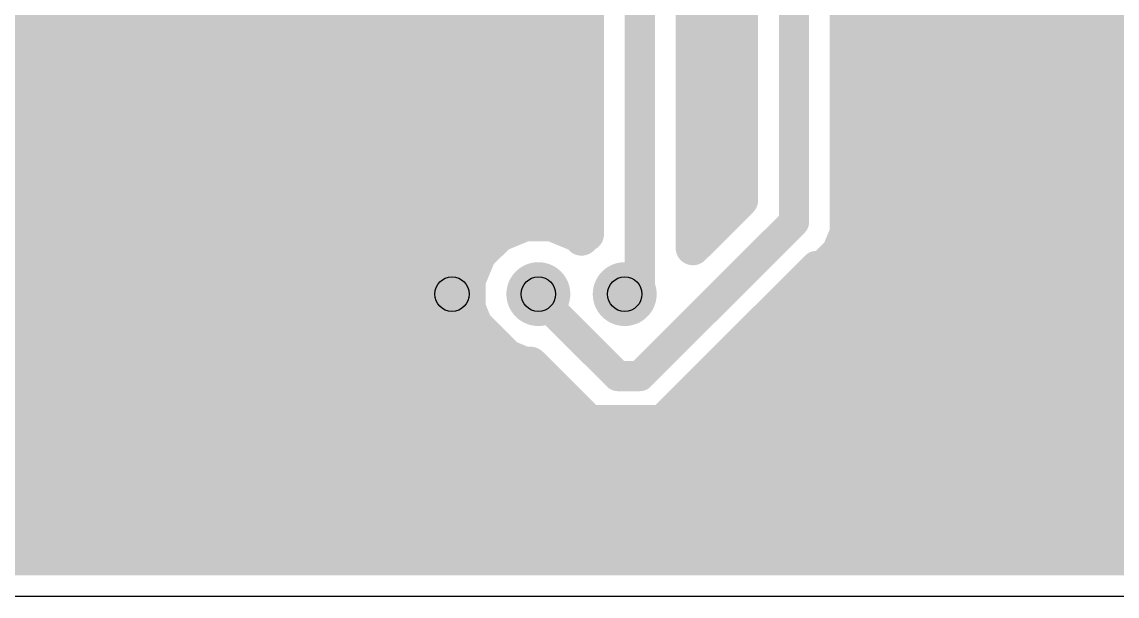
# Model space of a CAD drawing. Extents: x 0 to 108, y 0 to 85.
# Drawn here: x 36.88 to 69.09, y 0 to 16.9 of the extents above; entities that cross this region are included whole.
import ezdxf

# ---------------------------------------------------------------- set-up
doc = ezdxf.new("R2010")
doc.units = 0
for name, color, linetype in [('16', 174, 'CONTINUOUS'), ('17', 94, 'CONTINUOUS'), ('20', 178, 'CONTINUOUS'), ('44', 250, 'CONTINUOUS')]:
    doc.layers.add(name, color=color, linetype=linetype)

# ---------------------------------------------------------------- blocks, each defined once
blk = doc.blocks.new('ROUNDP')
at = {"const_width": 0.5}
blk.add_lwpolyline([(0, -0.25, 1), (0, 0.25, 1), (0, -0.25)], format="xyb", dxfattribs=at)

msp = doc.modelspace()

# ---------------------------------------------------------------- linework, layer by layer
at = {"layer": '16'}
for points, const_width in [([(59.5884, 30.4419), (59.5884, 11.0109)], 0.889), ([(61.1505, 10.7002), (61.1505, 28.6138)], 1.016), ([(39.5097, 9.0678), (39.5097, 24.6126)], 0.889), ([(58.0263, 20.8414), (58.0263, 11.6579)], 1.016), ([(53.4924, 20.3894), (53.4924, 10.654)], 1.016), ([(55.0545, 20.0787), (55.0545, 9.0678)], 0.889), ([(56.6166, 10.2482), (56.6166, 19.4317)], 1.016), ([(31.3563, 17.272), (53.4924, 17.272)], 1.016), ([(56.6166, 17.272), (58.0263, 17.272)], 1.016), ([(61.1505, 17.272), (72.4923, 17.272)], 1.016), ([(31.3563, 16.256), (53.4924, 16.256)], 1.016), ([(56.6166, 16.256), (58.0263, 16.256)], 1.016), ([(61.1505, 16.256), (73.5083, 16.256)], 1.016), ([(31.3563, 15.24), (53.4924, 15.24)], 1.016), ([(56.6166, 15.24), (58.0263, 15.24)], 1.016), ([(61.1505, 15.24), (74.5243, 15.24)], 1.016), ([(31.3563, 14.224), (53.4924, 14.224)], 1.016), ([(56.6166, 14.224), (58.0263, 14.224)], 1.016), ([(61.1505, 14.224), (75.5403, 14.224)], 1.016), ([(31.3563, 13.208), (53.4924, 13.208)], 1.016), ([(56.6166, 13.208), (58.0263, 13.208)], 1.016), ([(61.1505, 13.208), (75.7689, 13.208)], 1.016), ([(31.3563, 12.192), (53.4924, 12.192)], 1.016), ([(56.6166, 12.192), (58.0263, 12.192)], 1.016), ([(61.1505, 12.192), (73.9503, 12.192)], 1.016), ([(58.0263, 11.6579), (56.6166, 10.2482)], 1.016), ([(31.3563, 11.176), (53.4924, 11.176)], 1.016), ([(56.6166, 11.176), (57.5444, 11.176)], 1.016), ([(61.1505, 11.176), (72.7315, 11.176)], 1.016), ([(51.6608, 10.9474), (50.9046, 10.6342)], 1.016), ([(52.4792, 10.9474), (51.6608, 10.9474)], 1.016), ([(53.2354, 10.6342), (52.4792, 10.9474)], 1.016), ([(59.5884, 11.0109), (55.0545, 6.477)], 0.889), ([(50.9046, 10.6342), (50.3258, 10.0554)], 1.016), ([(53.34, 10.5296), (53.2354, 10.6342)], 1.016), ([(53.4446, 10.6342), (53.34, 10.5296)], 1.016), ([(53.4924, 10.654), (53.4446, 10.6342)], 1.016), ([(60.9127, 10.126), (61.1505, 10.7002)], 1.016), ([(31.3563, 10.16), (50.4304, 10.16)], 1.016), ([(60.4733, 9.6866), (60.9127, 10.126)], 1.016), ([(60.9267, 10.16), (72.4864, 10.16)], 1.016), ([(50.3258, 10.0554), (50.0126, 9.2992)], 1.016), ([(55.7022, 5.1816), (60.2361, 9.7155)], 0.889), ([(55.9394, 5.1527), (60.4733, 9.6866)], 1.016), ([(60.2361, 9.7155), (70.5993, 9.7155)], 0.889), ([(60.4733, 9.6866), (60.4733, 9.6866)], 1.016), ([(50.0126, 9.2992), (50.0126, 8.4808)], 1.016), ([(31.3711, 9.144), (50.0126, 9.144)], 1.016), ([(32.385, 9.0678), (39.5097, 9.0678)], 0.889), ([(39.5097, 9.0678), (49.2252, 9.0678)], 0.889), ([(49.2252, 9.0678), (49.53, 8.89)], 0.889), ([(55.0545, 9.0678), (54.61, 8.89)], 0.889), ([(59.9306, 9.144), (72.7314, 9.144)], 1.016), ([(49.8729, 8.4201), (49.53, 8.89)], 0.889), ([(52.4637, 8.4201), (52.07, 8.89)], 0.889), ([(49.8729, 8.4201), (53.1114, 5.1816)], 0.889), ([(50.0126, 8.4808), (50.3258, 7.7246)], 1.016), ([(54.4068, 6.477), (52.4637, 8.4201)], 0.889), ([(31.1213, 8.128), (50.1587, 8.128)], 1.016), ([(58.9146, 8.128), (73.9503, 8.128)], 1.016), ([(50.3258, 7.7246), (50.9046, 7.1458)], 1.016), ([(30.2938, 7.112), (50.9862, 7.112)], 1.016), ([(50.9046, 7.1458), (51.6608, 6.8326)], 1.016), ([(57.8986, 7.112), (106.5024, 7.112)], 1.016), ([(51.6608, 6.8326), (51.8421, 6.8326)], 1.016), ([(51.8421, 6.8326), (53.0825, 5.5921)], 1.016), ([(55.0545, 6.477), (54.4068, 6.477)], 0.889), ([(1.1176, 6.096), (52.5787, 6.096)], 1.016), ([(56.8826, 6.096), (106.5024, 6.096)], 1.016), ([(53.0825, 5.5921), (53.0825, 5.5921)], 1.016), ([(53.0825, 5.5921), (53.5219, 5.1527)], 1.016), ([(1.1176, 5.08), (53.6975, 5.08)], 1.016), ([(53.1114, 5.1816), (55.7022, 5.1816)], 0.889), ([(53.5219, 5.1527), (54.0961, 4.9149)], 1.016), ([(55.3652, 4.9149), (55.9394, 5.1527)], 1.016), ([(55.7638, 5.08), (106.5024, 5.08)], 1.016), ([(54.0961, 4.9149), (55.3652, 4.9149)], 1.016), ([(1.1176, 4.064), (106.5024, 4.064)], 1.016), ([(1.1176, 3.048), (106.5024, 3.048)], 1.016), ([(1.1176, 2.032), (106.5024, 2.032)], 1.016), ([(106.5024, 1.1176), (1.1176, 1.1176)], 1.016)]:
    msp.add_lwpolyline(points, dxfattribs=dict(at, const_width=const_width))
for points, const_width in [([(53.4924, 17.018, 1), (53.4924, 17.526)], 0.508), ([(56.6166, 17.526, 1), (56.6166, 17.018)], 0.508), ([(58.0263, 17.018, 1), (58.0263, 17.526)], 0.508), ([(61.1505, 17.526, 1), (61.1505, 17.018)], 0.508), ([(53.4924, 16.002, 1), (53.4924, 16.51)], 0.508), ([(56.6166, 16.51, 1), (56.6166, 16.002)], 0.508), ([(58.0263, 16.002, 1), (58.0263, 16.51)], 0.508), ([(61.1505, 16.51, 1), (61.1505, 16.002)], 0.508), ([(53.4924, 14.986, 1), (53.4924, 15.494)], 0.508), ([(56.6166, 15.494, 1), (56.6166, 14.986)], 0.508), ([(58.0263, 14.986, 1), (58.0263, 15.494)], 0.508), ([(61.1505, 15.494, 1), (61.1505, 14.986)], 0.508), ([(53.4924, 13.97, 1), (53.4924, 14.478)], 0.508), ([(56.6166, 14.478, 1), (56.6166, 13.97)], 0.508), ([(58.0263, 13.97, 1), (58.0263, 14.478)], 0.508), ([(61.1505, 14.478, 1), (61.1505, 13.97)], 0.508), ([(53.4924, 12.954, 1), (53.4924, 13.462)], 0.508), ([(56.6166, 13.462, 1), (56.6166, 12.954)], 0.508), ([(58.0263, 12.954, 1), (58.0263, 13.462)], 0.508), ([(61.1505, 13.462, 1), (61.1505, 12.954)], 0.508), ([(53.4924, 11.938, 1), (53.4924, 12.446)], 0.508), ([(56.6166, 12.446, 1), (56.6166, 11.938)], 0.508), ([(58.0263, 11.938, 1), (58.0263, 12.446)], 0.508), ([(61.1505, 12.446, 1), (61.1505, 11.938)], 0.508), ([(58.2059, 11.4783, 1), (57.8467, 11.8375)], 0.508), ([(53.4924, 10.922, 1), (53.4924, 11.43)], 0.508), ([(56.6166, 11.43, 1), (56.6166, 10.922)], 0.508), ([(57.5444, 10.922, 1), (57.5444, 11.43)], 0.508), ([(57.7723, 11.6579, 1), (58.2803, 11.6579)], 0.508), ([(61.1505, 11.43, 1), (61.1505, 10.922)], 0.508), ([(51.6608, 11.2014, 1), (51.6608, 10.6934)], 0.508), ([(51.758, 10.7127, 1), (51.5636, 11.1821)], 0.508), ([(52.5764, 11.1821, 1), (52.382, 10.7127)], 0.508), ([(52.4792, 10.6934, 1), (52.4792, 11.2014)], 0.508), ([(59.7456, 10.8537, 1), (59.4312, 11.1681)], 0.4445), ([(50.8074, 10.8688, 1), (51.0018, 10.3995)], 0.508), ([(51.0842, 10.4546, 1), (50.725, 10.8138)], 0.508), ([(53.415, 10.8138, 1), (53.0558, 10.4546)], 0.508), ([(53.1604, 10.7092, 1), (53.5196, 10.35)], 0.508), ([(53.1382, 10.3995, 1), (53.3326, 10.8688)], 0.508), ([(53.1604, 10.35, 1), (53.5196, 10.7092)], 0.508), ([(53.3474, 10.8688, 1), (53.5418, 10.3995)], 0.508), ([(53.6242, 10.4546, 1), (53.265, 10.8138)], 0.508), ([(53.5896, 10.4193, 1), (53.3952, 10.8887)], 0.508), ([(59.3661, 11.0109, 1), (59.8107, 11.0109)], 0.4445), ([(60.8965, 10.7002, 1), (61.4045, 10.7002)], 0.508), ([(61.3852, 10.603, 1), (60.9158, 10.7974)], 0.508), ([(50.4304, 9.906, 1), (50.4304, 10.414)], 0.508), ([(53.2384, 10.654, 1), (53.7464, 10.654)], 0.508), ([(56.437, 10.4278, 1), (56.7962, 10.0686)], 0.508), ([(60.9267, 10.414, 1), (60.9267, 9.906)], 0.508), ([(61.0923, 9.9464, 1), (60.7331, 10.3056)], 0.508), ([(50.1462, 10.235, 1), (50.5054, 9.8758)], 0.508), ([(50.5605, 9.9582, 1), (50.0912, 10.1526)], 0.508), ([(56.3626, 10.2482, 1), (56.8706, 10.2482)], 0.508), ([(60.678, 10.2232, 1), (61.1473, 10.0288)], 0.508), ([(60.2361, 9.9378, 1), (60.2361, 9.4932)], 0.4445), ([(60.3933, 9.5583, 1), (60.0789, 9.8727)], 0.4445), ([(60.4733, 9.9406, 1), (60.4733, 9.4326)], 0.508), ([(60.2937, 9.8662, 1), (60.6529, 9.507)], 0.508), ([(60.6529, 9.507, 1), (60.2936, 9.8662)], 0.508), ([(60.4733, 9.4326, 1), (60.4733, 9.9406)], 0.508), ([(50.2666, 9.2992, 1), (49.7586, 9.2992)], 0.508), ([(39.5097, 9.2901, 1), (39.5097, 8.8455)], 0.4445), ([(39.5097, 8.8455, 1), (39.5097, 9.2901)], 0.4445), ([(49.3372, 9.2598, 1), (49.1132, 8.8758)], 0.4445), ([(49.2252, 8.8455, 1), (49.2252, 9.2901)], 0.4445), ([(49.7779, 9.3964, 1), (50.2473, 9.202)], 0.508), ([(50.0126, 8.89, 1), (50.0126, 9.398)], 0.508), ([(55.137, 8.8614, 1), (54.972, 9.2742)], 0.4445), ([(59.9306, 9.398, 1), (59.9306, 8.89)], 0.508), ([(39.2874, 9.0678, 1), (39.732, 9.0678)], 0.4445), ([(49.7095, 9.021, 1), (49.3505, 8.759)], 0.4445), ([(49.418, 8.698, 1), (49.642, 9.082)], 0.4445), ([(52.2404, 9.0327, 1), (51.8996, 8.7473)], 0.4445), ([(54.5275, 9.0964, 1), (54.6925, 8.6836)], 0.4445), ([(54.8323, 9.0678, 1), (55.2768, 9.0678)], 0.4445), ([(50.0301, 8.5773, 1), (49.7157, 8.2629)], 0.4445), ([(49.6934, 8.2891, 1), (50.0524, 8.5511)], 0.4445), ([(50.2473, 8.578, 1), (49.7779, 8.3836)], 0.508), ([(49.7586, 8.4808, 1), (50.2666, 8.4808)], 0.508), ([(52.6209, 8.5773, 1), (52.3065, 8.2629)], 0.4445), ([(52.2933, 8.2774, 1), (52.6341, 8.5628)], 0.4445), ([(50.1587, 7.874, 1), (50.1587, 8.382)], 0.508), ([(58.9146, 8.382, 1), (58.9146, 7.874)], 0.508), ([(50.5054, 7.9042, 1), (50.1462, 7.545)], 0.508), ([(50.0912, 7.6274, 1), (50.5605, 7.8218)], 0.508), ([(51.0018, 7.3805, 1), (50.8074, 6.9112)], 0.508), ([(50.725, 6.9662, 1), (51.0842, 7.3254)], 0.508), ([(50.9862, 6.858, 1), (50.9862, 7.366)], 0.508), ([(57.8986, 7.366, 1), (57.8986, 6.858)], 0.508), ([(51.6608, 7.0866, 1), (51.6608, 6.5786)], 0.508), ([(51.5636, 6.5979, 1), (51.758, 7.0673)], 0.508), ([(52.0217, 7.0122, 1), (51.6625, 6.653)], 0.508), ([(51.8421, 6.5786, 1), (51.8421, 7.0866)], 0.508), ([(54.4068, 6.6993, 1), (54.4068, 6.2548)], 0.4445), ([(54.2496, 6.3198, 1), (54.564, 6.6342)], 0.4445), ([(54.8973, 6.6342, 1), (55.2117, 6.3198)], 0.4445), ([(55.0545, 6.2548, 1), (55.0545, 6.6993)], 0.4445), ([(52.5787, 5.842, 1), (52.5787, 6.35)], 0.508), ([(56.8826, 6.35, 1), (56.8826, 5.842)], 0.508), ([(53.3365, 5.5921, 1), (52.8285, 5.5921)], 0.508), ([(53.2621, 5.7717, 1), (52.9029, 5.4125)], 0.508), ([(52.8285, 5.5921, 1), (53.3365, 5.5921)], 0.508), ([(52.9029, 5.4125, 1), (53.2621, 5.7717)], 0.508), ([(53.1114, 5.4039, 1), (53.1114, 4.9594)], 0.4445), ([(52.9542, 5.0244, 1), (53.2686, 5.3388)], 0.4445), ([(53.6191, 5.3874, 1), (53.4247, 4.9181)], 0.508), ([(53.3423, 4.9731, 1), (53.7015, 5.3323)], 0.508), ([(53.6975, 4.826, 1), (53.6975, 5.334)], 0.508), ([(55.7638, 5.334, 1), (55.7638, 4.826)], 0.508), ([(55.545, 5.3388, 1), (55.8594, 5.0244)], 0.4445), ([(55.7598, 5.3323, 1), (56.119, 4.9731)], 0.508), ([(55.7022, 4.9594, 1), (55.7022, 5.4039)], 0.4445), ([(56.0366, 4.9181, 1), (55.8422, 5.3874)], 0.508), ([(54.0961, 5.1689, 1), (54.0961, 4.6609)], 0.508), ([(53.9989, 4.6802, 1), (54.1933, 5.1496)], 0.508), ([(55.268, 5.1496, 1), (55.4624, 4.6802)], 0.508), ([(55.3652, 4.6609, 1), (55.3652, 5.1689)], 0.508)]:
    msp.add_lwpolyline(points, format="xyb", dxfattribs=dict(at, const_width=const_width))
at = {"layer": '20'}
msp.add_line((0, 0), (107.62, 0), dxfattribs=at)
at = {"layer": '44'}
for centre in [(49.53, 8.89), (52.07, 8.89), (54.61, 8.89)]:
    msp.add_circle(centre, 0.508, dxfattribs=at)

# ---------------------------------------------------------------- block references
at = {"layer": '17', "xscale": 1.8796, "yscale": 1.8796}
for p in [(49.53, 8.89), (52.07, 8.89), (54.61, 8.89)]:
    msp.add_blockref('ROUNDP', p, dxfattribs=at)

doc.saveas('drawing.dxf')
